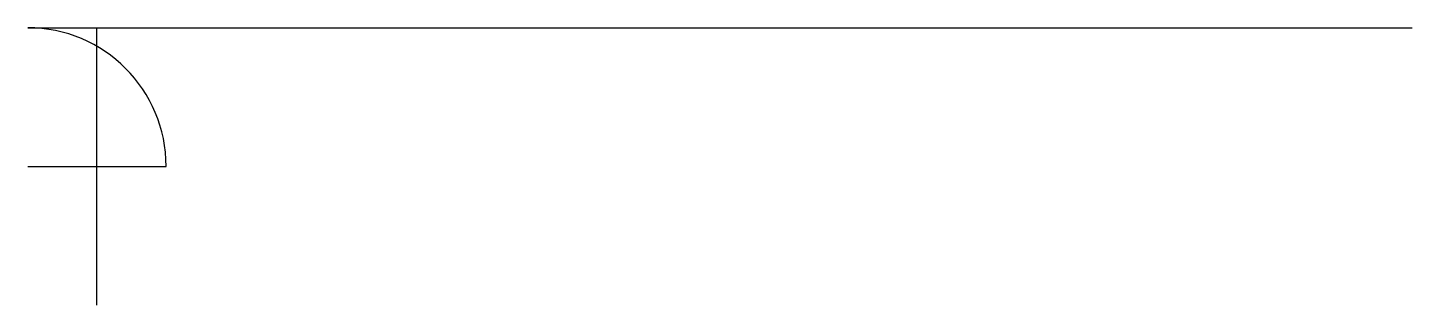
# Model space of a CAD drawing. Header units: millimetres. Extents: x 0 to 10000, y -1000 to 1000.
import ezdxf

# ---------------------------------------------------------------- set-up
doc = ezdxf.new("R2010")
doc.units = ezdxf.units.MM
for name, color, linetype in [('ARCH_REFERENCE', 7, 'Continuous'), ('PLM_DRAIN', 7, 'Continuous'), ('PLM_WATER', 7, 'Continuous')]:
    doc.layers.add(name, color=color, linetype=linetype)

msp = doc.modelspace()

# ---------------------------------------------------------------- linework, layer by layer
at = {"layer": 'ARCH_REFERENCE'}
msp.add_line((500, -1000, 3000), (500, 1000, 3000), dxfattribs=at)
at = {"layer": 'PLM_DRAIN'}
msp.add_line((0, 1000, 2000), (10000, 1000, 1800), dxfattribs=at)
at = {"layer": 'PLM_WATER'}
msp.add_line((0, 0, 3000), (1000, 0, 3000), dxfattribs=at)
msp.add_arc((0, 0), 1000, 0, 90, dxfattribs=at)

doc.saveas('drawing.dxf')
